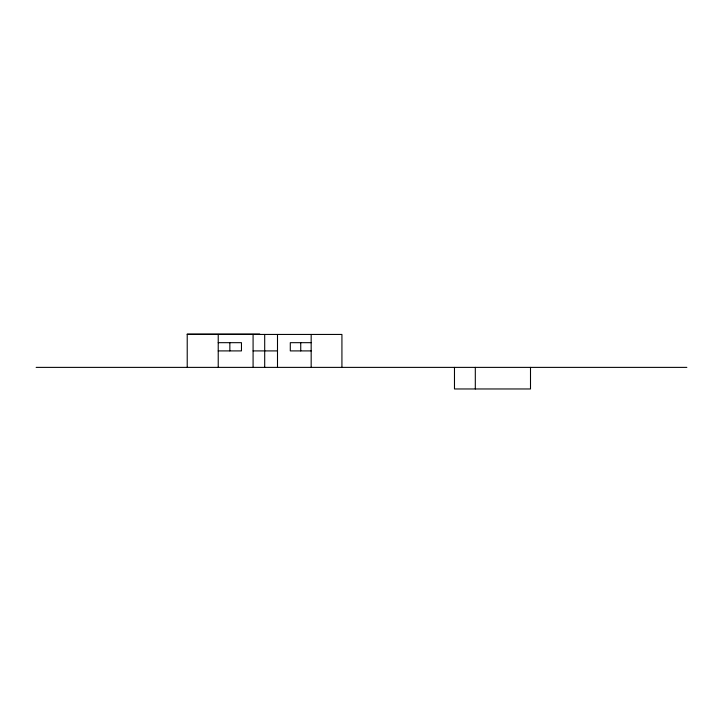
<?xml version="1.0" encoding="UTF-8"?>
<svg xmlns="http://www.w3.org/2000/svg" width="723" height="723" viewBox="0 0 723 723"><rect width="100%" height="100%" fill="white"/><g stroke="black" fill="none" stroke-linecap="round" stroke-linejoin="round"><path stroke-width="1.08" d="M259.738 334.035L187.221 334.035L187.221 367.383M187.221 334.442L341.925 334.442L341.925 367.383M218.229 342.675L241.464 342.675L241.464 350.908L218.229 350.908M311.17 342.675L290.294 342.675L290.294 350.908L311.17 350.908M253.086 350.908L277.496 350.908M36.15 367.383L686.85 367.383M530.501 367.383L530.501 388.965L454.478 388.965L454.478 367.383M475.309 367.383L475.309 388.965M311.17 334.442L311.17 367.383M300.732 342.675L300.732 350.908M277.496 334.442L277.496 367.383M264.699 334.442L264.699 367.383M253.086 334.442L253.086 367.383M229.851 342.675L229.851 350.908M218.229 334.442L218.229 367.383"/></g></svg>
